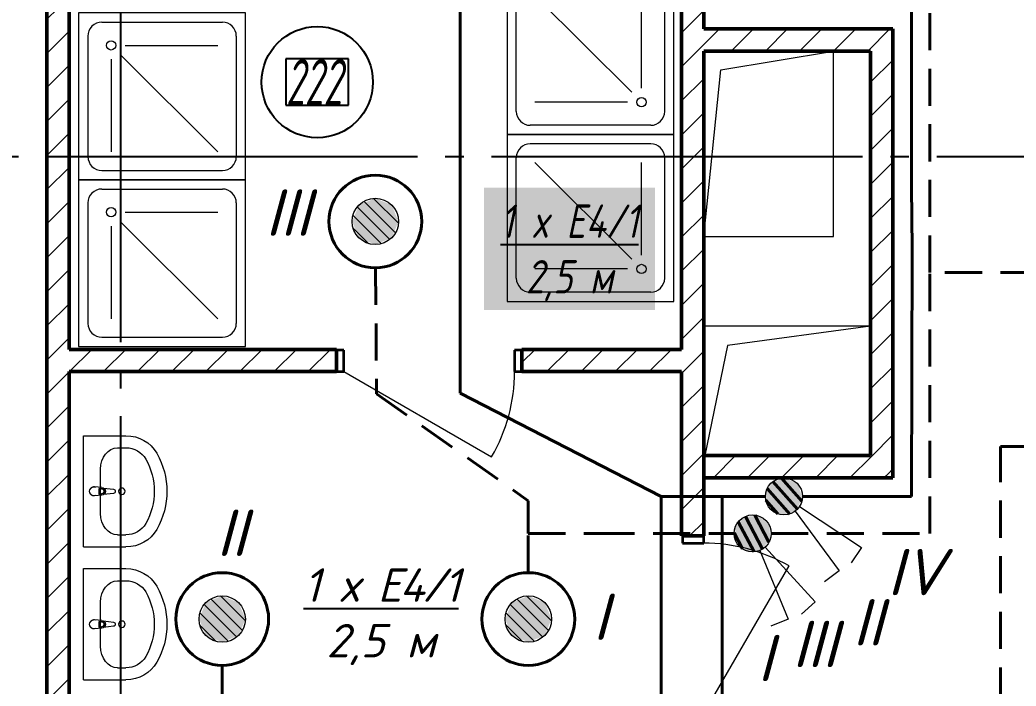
# Model space of a CAD drawing. Header units: millimetres. Extents: x 0 to 1286, y 0 to 420.
# Drawn here: x 332.8 to 386.5, y 221 to 257 of the extents above; entities that cross this region are included whole.
import ezdxf

# ---------------------------------------------------------------- set-up
doc = ezdxf.new("R2010")
doc.units = ezdxf.units.MM
doc.linetypes.add('JIS_02_2.0', pattern=[3, 2, -1])
doc.linetypes.add('ГОСТ 2.303 5', pattern=[24, 20, -1.5, 1, -1.5])
for name, color, linetype in [('Viewport2ForCustomObjects_0', 7, 'Continuous'), ('Номер помещения', 7, 'Continuous'), ('СПКБ-0000-000-АР#002$0$Двери ArchiCAD', 7, 'Continuous'), ('СПКБ-0000-000-АР#002$0$Стены', 7, 'Continuous'), ('Строительные оси', 7, 'Continuous'), ('ЭО_АВАРИЙНОЕ ОСВЕЩЕНИЕ', 7, 'Continuous'), ('ЭО_РАБОЧЕЕ ОСВЕЩЕНИЕ', 7, 'Continuous')]:
    doc.layers.add(name, color=color, linetype=linetype)
for name, color, linetype, lineweight, true_color in [('СПКБ-0000-000-АР#002$0$Двери ArchiCAD_Ном._пера__23', 7, 'Continuous', 35, 0xff6600), ('СПКБ-0000-000-АР#002$0$Двери ArchiCAD_Ном._пера__3', 7, 'Continuous', 18, 0xff6600), ('СПКБ-0000-000-АР#002$0$Двери ArchiCAD_Ном._пера__58', 7, 'Continuous', 50, 0xdf0000), ('СПКБ-0000-000-АР#002$0$Стены_Ном._пера__161', 7, 'Continuous', 13, 0xe11606), ('СПКБ-0000-000-АР#002$0$Стены_Ном._пера__58', 7, 'Continuous', 50, 0xdf0000)]:
    doc.layers.add(name, color=color, linetype=linetype, lineweight=lineweight, true_color=true_color)
for name, color, linetype, lineweight in [('СПКБ-0000-000-АР#002$0$Сантехника_Ном._пера__6', 5, 'Continuous', 9), ('СПКБ-0000-000-АР#002$0$Стены_Ном._пера__20', 1, 'Continuous', 20), ('СПКБ-0000-000-АР#002$0$Шахты ОВ_Ном._пера__1', 7, 'Continuous', 13)]:
    doc.layers.add(name, color=color, linetype=linetype, lineweight=lineweight)
doc.styles.add('1.8', font='isocpeui.ttf', dxfattribs={"height": 1.8})
doc.styles.add('2.5', font='isocpeui.ttf')
doc.styles.add('CustomTextStyle29', font='isocpeui.ttf', dxfattribs={"width": 0.592404, "height": 2.5})
pattern_1 = [(45, (0, 0), (-91.9239, 91.9239), [])]

# ---------------------------------------------------------------- blocks, each defined once
blk = doc.blocks.new('*E728')
at = {"layer": 'Номер помещения', "color": 7, "linetype": 'Continuous', "true_color": 0xffffff}
for p, q in [((12.722, 134.134), (9.347, 134.134)), ((9.347, 134.134), (9.347, 131.634)), ((12.722, 131.634), (12.722, 134.134)), ((9.347, 131.634), (12.722, 131.634)), ((9.347, 131.634), (9.347, 131.634))]:
    blk.add_line(p, q, dxfattribs=at)
at = {"layer": 'Номер помещения', "color": 6, "linetype": 'Continuous'}
blk.add_circle((11.034, 132.884), 3, dxfattribs=at)
at = {"layer": 'Строительные оси', "color": 3, "linetype": 'ГОСТ 2.303 5', "lineweight": 25}
for p, q in [((0.431, 258.857), (0.431, -45.143)), ((280.431, 128.857), (-283.569, 128.857))]:
    blk.add_line(p, q, dxfattribs=at)
at = {"layer": 'ЭО_АВАРИЙНОЕ ОСВЕЩЕНИЕ', "color": 1, "linetype": 'JIS_02_2.0', "lineweight": 40}
for p, q in [((44.064, 122.607), (44.064, 152.567)), ((14.181, 122.867), (14.229, 116.068)), ((44.064, 108.533), (44.064, 122.607)), ((44.064, 122.607), (44.064, 122.607)), ((52.871, 122.607), (44.064, 122.607)), ((14.229, 116.068), (22.413, 110.293)), ((47.871, 51.302), (47.871, 113.221)), ((47.871, 113.221), (49.946, 113.221)), ((22.413, 110.293), (22.413, 108.533)), ((22.413, 108.533), (26.137, 108.533)), ((22.413, 106.416), (22.413, 108.533)), ((26.137, 108.533), (33.506, 108.533)), ((35.506, 108.533), (44.064, 108.533))]:
    blk.add_line(p, q, dxfattribs=at)
at = {"layer": 'ЭО_АВАРИЙНОЕ ОСВЕЩЕНИЕ', "color": 1, "lineweight": 0}
for p, q in [((13.552, 126.456), (15.254, 124.755)), ((14.069, 126.613), (15.41, 125.271)), ((12.959, 125.702), (14.499, 124.162)), ((13.187, 126.147), (14.944, 124.39)), ((12.961, 125.027), (13.824, 124.164)), ((21.8, 105.006), (23.502, 103.304)), ((22.317, 105.162), (23.659, 103.821)), ((21.208, 104.251), (22.748, 102.711)), ((21.436, 104.696), (23.193, 102.939)), ((21.21, 103.576), (22.073, 102.713))]:
    blk.add_line(p, q, dxfattribs=at)
at = {"layer": 'ЭО_АВАРИЙНОЕ ОСВЕЩЕНИЕ', "color": 1, "lineweight": 40}
for p, q in [((33.732, 109.167), (34.58, 107.536)), ((34.119, 109.455), (35.038, 107.687)), ((34.619, 109.527), (35.384, 108.055)), ((33.507, 108.568), (33.96, 107.695))]:
    blk.add_line(p, q, dxfattribs=at)
at = {"layer": 'ЭО_АВАРИЙНОЕ ОСВЕЩЕНИЕ', "color": 7, "lineweight": 0}
for p, q in [((34.888, 107.609), (36.416, 103.913)), ((35.181, 107.796), (37.882, 104.845)), ((37.882, 104.845), (37.144, 104.17)), ((36.416, 103.913), (35.492, 103.531))]:
    blk.add_line(p, q, dxfattribs=at)
at = {"layer": 'ЭО_АВАРИЙНОЕ ОСВЕЩЕНИЕ', "color": 1, "lineweight": 40}
for centre in [(14.164, 125.367), (22.413, 103.916)]:
    blk.add_circle(centre, 2.5, dxfattribs=at)
at = {"layer": 'ЭО_АВАРИЙНОЕ ОСВЕЩЕНИЕ', "color": 7, "lineweight": 0}
for centre, radius in [((14.164, 125.367), 1.25), ((34.506, 108.533), 1), ((22.413, 103.916), 1.25)]:
    blk.add_circle(centre, radius, dxfattribs=at)
at = {"layer": 'ЭО_АВАРИЙНОЕ ОСВЕЩЕНИЕ', "color": 1, "lineweight": 0}
for points in [[(13.28, 126.251), (12.914, 125.367), (15.414, 125.367)], [(14.164, 126.617), (13.28, 126.251), (15.048, 126.251)], [(13.28, 126.251), (15.048, 126.251), (15.414, 125.367)], [(12.914, 125.367), (13.28, 124.483), (15.048, 124.483)], [(12.914, 125.367), (15.414, 125.367), (15.048, 124.483)], [(13.28, 124.483), (15.048, 124.483), (14.164, 124.117)], [(34.045, 109.421), (33.687, 108.995), (35.393, 108.995)], [(34.807, 109.487), (34.045, 109.421), (34.886, 109.421)], [(34.045, 109.421), (34.886, 109.421), (35.393, 108.995)], [(33.687, 108.995), (33.552, 108.835), (35.407, 108.835)], [(33.552, 108.835), (33.605, 108.232), (35.459, 108.232)], [(33.552, 108.835), (35.407, 108.835), (35.459, 108.232)], [(33.687, 108.995), (35.393, 108.995), (35.407, 108.835)], [(33.605, 108.232), (33.619, 108.072), (35.325, 108.072)], [(33.605, 108.232), (35.459, 108.232), (35.325, 108.072)], [(33.619, 108.072), (34.126, 107.646), (34.967, 107.646)], [(33.619, 108.072), (35.325, 108.072), (34.967, 107.646)], [(34.126, 107.646), (34.967, 107.646), (34.205, 107.58)], [(21.529, 104.8), (21.163, 103.916), (23.663, 103.916)], [(22.413, 105.166), (21.529, 104.8), (23.296, 104.8)], [(21.529, 104.8), (23.296, 104.8), (23.663, 103.916)], [(21.163, 103.916), (21.529, 103.032), (23.296, 103.032)], [(21.163, 103.916), (23.663, 103.916), (23.296, 103.032)], [(21.529, 103.032), (23.296, 103.032), (22.413, 102.666)]]:
    blk.add_solid(points, dxfattribs=at)
at = {"layer": 'ЭО_РАБОЧЕЕ ОСВЕЩЕНИЕ', "color": 5, "lineweight": 40}
for p, q in [((43.064, 127.24), (43.064, 153.867)), ((18.736, 139.099), (18.736, 116.095)), ((43.095, 123.907), (43.064, 127.24)), ((43.064, 110.531), (43.095, 123.907)), ((18.736, 116.095), (29.582, 110.531)), ((35.59, 111.33), (36.915, 109.84)), ((36.057, 111.522), (37.16, 110.281)), ((35.286, 110.955), (36.507, 109.582)), ((29.582, 82.475), (29.582, 110.531)), ((29.582, 110.531), (32.864, 110.531)), ((32.853, 55.544), (32.864, 110.531)), ((32.864, 110.531), (35.191, 110.531)), ((35.214, 110.32), (35.868, 109.584)), ((37.191, 110.531), (43.064, 110.531)), ((5.912, 101.416), (5.912, 84.975))]:
    blk.add_line(p, q, dxfattribs=at)
at = {"layer": 'ЭО_РАБОЧЕЕ ОСВЕЩЕНИЕ', "color": 7, "lineweight": 0}
for p, q in [((36.788, 109.728), (39.175, 106.519)), ((37.026, 109.981), (40.367, 107.781)), ((40.367, 107.781), (39.818, 106.946)), ((39.175, 106.519), (38.373, 105.922))]:
    blk.add_line(p, q, dxfattribs=at)
at = {"layer": 'ЭО_РАБОЧЕЕ ОСВЕЩЕНИЕ', "color": 5, "lineweight": 0}
for p, q in [((5.3, 105.006), (7.002, 103.304)), ((5.817, 105.162), (7.159, 103.821)), ((4.708, 104.251), (6.247, 102.711)), ((4.936, 104.696), (6.693, 102.939)), ((4.71, 103.576), (5.572, 102.713))]:
    blk.add_line(p, q, dxfattribs=at)
at = {"layer": 'ЭО_РАБОЧЕЕ ОСВЕЩЕНИЕ', "color": 7, "lineweight": 0}
for centre, radius in [((36.191, 110.531), 1), ((5.912, 103.916), 1.25)]:
    blk.add_circle(centre, radius, dxfattribs=at)
at = {"layer": 'ЭО_РАБОЧЕЕ ОСВЕЩЕНИЕ', "color": 5, "lineweight": 40}
blk.add_circle((5.912, 103.916), 2.5, dxfattribs=at)
at = {"layer": 'ЭО_РАБОЧЕЕ ОСВЕЩЕНИЕ', "color": 5, "lineweight": 0}
for points in [[(35.487, 111.195), (35.193, 110.589), (37.149, 110.589)], [(35.527, 111.278), (35.487, 111.195), (36.939, 111.195)], [(35.487, 111.195), (36.939, 111.195), (37.149, 110.589)], [(36.25, 111.529), (35.527, 111.278), (36.768, 111.278)], [(35.527, 111.278), (36.768, 111.278), (36.939, 111.195)], [(35.193, 110.589), (35.234, 110.472), (37.189, 110.472)], [(35.193, 110.589), (37.149, 110.589), (37.189, 110.472)], [(35.234, 110.472), (35.444, 109.866), (36.896, 109.866)], [(35.234, 110.472), (37.189, 110.472), (36.896, 109.866)], [(35.444, 109.866), (35.615, 109.783), (36.856, 109.783)], [(35.444, 109.866), (36.896, 109.866), (36.856, 109.783)], [(35.615, 109.783), (36.856, 109.783), (36.133, 109.532)], [(5.029, 104.8), (4.662, 103.916), (7.162, 103.916)], [(5.912, 105.166), (5.029, 104.8), (6.796, 104.8)], [(5.029, 104.8), (6.796, 104.8), (7.162, 103.916)], [(4.662, 103.916), (5.029, 103.032), (6.796, 103.032)], [(4.662, 103.916), (7.162, 103.916), (6.796, 103.032)], [(5.029, 103.032), (6.796, 103.032), (5.912, 102.666)]]:
    blk.add_solid(points, dxfattribs=at)
at = {"layer": 'Номер помещения', "color": 7, "linetype": 'Continuous', "style": 'CustomTextStyle29', "width": 0.592404}
blk.add_text('222', height=2.5, dxfattribs=at).set_placement((9.347, 131.634))
blk = doc.blocks.new('СПКБ-0000-000-АР#002$0$Стена_29', base_point=(-353.7, 16089.1))
at = {"layer": 'СПКБ-0000-000-АР#002$0$Стены_Ном._пера__20', "linetype": 'Continuous', "lineweight": 20}
h = blk.add_hatch(dxfattribs=at)
h.set_pattern_fill('КИРПИЧ_ОБЫКНОВЕННЫЙ', color=1, style=0, pattern_type=2)
h.set_pattern_definition(pattern_1)
h.paths.add_polyline_path([(-353.7, 16089.1), (-353.6, 7026.1), (-233.6, 7026.1), (-233.7, 16089.1)])
at = {"layer": 'СПКБ-0000-000-АР#002$0$Стены_Ном._пера__58', "color": 12, "linetype": 'Continuous', "lineweight": 50, "true_color": 0xdf0000, "flags": 128}
for points in [[(-353.7, 16089.1), (-353.6, 7026.1)], [(-233.7, 11846.5), (-233.7, 15916.1)], [(-233.6, 7026.1), (-233.7, 11726.5)]]:
    blk.add_lwpolyline(points, dxfattribs=at)
blk = doc.blocks.new('СПКБ-0000-000-АР#002$0$Однопольная Дверь 19')
at = {"layer": 'СПКБ-0000-000-АР#002$0$Двери ArchiCAD_Ном._пера__23', "color": 30, "linetype": 'Continuous', "lineweight": 35, "true_color": 0xff6600}
for p, q in [((-460, 0), (-500, 0)), ((-500, 0), (-500, -115)), ((-460, -115), (-460, 0)), ((500, 0), (460, 0)), ((460, 0), (460, -115)), ((500, -115), (500, 0)), ((-500, -115), (-460, -115)), ((460, -115), (500, -115))]:
    blk.add_line(p, q, dxfattribs=at)
at = {"layer": 'СПКБ-0000-000-АР#002$0$Двери ArchiCAD_Ном._пера__3', "color": 30, "linetype": 'Continuous', "lineweight": 18, "true_color": 0xff6600}
blk.add_line((460, 0), (-336.7, 460), dxfattribs=at)
blk.add_arc((460, 0), 920, 150, 180, dxfattribs=at)
at = {"layer": 'СПКБ-0000-000-АР#002$0$Двери ArchiCAD_Ном._пера__58', "color": 12, "linetype": 'Continuous', "lineweight": 50, "true_color": 0xdf0000}
for p, q in [((-500, 0), (-537, 0)), ((-500, 0), (-500, -115)), ((500, 0), (500, -115)), ((500, 0), (537, 0)), ((-500, -120), (-537, -120)), ((-500, -115), (-500, -120)), ((500, -115), (500, -120)), ((500, -120), (537, -120))]:
    blk.add_line(p, q, dxfattribs=at)
blk = doc.blocks.new('СПКБ-0000-000-АР#002$0$Стена_31', base_point=(3066.4, 7026.1))
at = {"layer": 'СПКБ-0000-000-АР#002$0$Стены_Ном._пера__20', "linetype": 'Continuous', "lineweight": 20}
h = blk.add_hatch(dxfattribs=at)
h.set_pattern_fill('КИРПИЧ_ОБЫКНОВЕННЫЙ', color=1, style=0, pattern_type=2)
h.set_pattern_definition(pattern_1)
h.paths.add_polyline_path([(3186.4, 16036.1), (3066.4, 15916.1), (3066.4, 10841.2), (3071.4, 10841.2), (3186.4, 10841.2)])
at = {"layer": 'СПКБ-0000-000-АР#002$0$Стены_Ном._пера__58', "color": 12, "linetype": 'Continuous', "lineweight": 50, "true_color": 0xdf0000}
for p, q in [((3066.4, 10841.2), (3066.4, 10878.2)), ((3186.4, 10841.2), (3186.4, 10878.2)), ((3071.4, 10841.2), (3066.4, 10841.2)), ((3186.4, 10841.2), (3071.4, 10841.2))]:
    blk.add_line(p, q, dxfattribs=at)
at = {"layer": 'СПКБ-0000-000-АР#002$0$Стены_Ном._пера__58', "color": 12, "linetype": 'Continuous', "lineweight": 50, "true_color": 0xdf0000, "flags": 128}
for points in [[(3186.4, 13575.7), (3186.4, 16036.1)], [(3066.4, 15916.1), (3066.4, 11846.5)], [(3186.4, 10841.2), (3186.4, 13455.7)], [(3066.4, 11726.5), (3066.4, 10841.2)]]:
    blk.add_lwpolyline(points, dxfattribs=at)
at = {"layer": 'СПКБ-0000-000-АР#002$0$Двери ArchiCAD', "color": 21, "linetype": 'Continuous', "lineweight": 18, "true_color": 0xff9955, "zscale": 1000, "rotation": 270}
blk.add_blockref('СПКБ-0000-000-АР#002$0$Однопольная Дверь 19', (3186.4, 10341.2), dxfattribs=at)
blk = doc.blocks.new('СПКБ-0000-000-АР#002$0$Стена_32', base_point=(-353.7, 11846.5))
at = {"layer": 'СПКБ-0000-000-АР#002$0$Стены_Ном._пера__20', "linetype": 'Continuous', "lineweight": 20}
h = blk.add_hatch(dxfattribs=at)
h.set_pattern_fill('КИРПИЧ_ОБЫКНОВЕННЫЙ', color=1, style=0, pattern_type=2)
h.set_pattern_definition(pattern_1)
h.paths.add_polyline_path([(-233.7, 11846.5), (-233.7, 11726.5), (1206.8, 11726.5), (1206.8, 11841.5), (1206.8, 11846.5)])
h = blk.add_hatch(dxfattribs=at)
h.set_pattern_fill('КИРПИЧ_ОБЫКНОВЕННЫЙ', color=1, style=0, pattern_type=2)
h.set_pattern_definition(pattern_1)
h.paths.add_polyline_path([(3066.4, 11846.5), (2206.8, 11846.5), (2206.8, 11841.5), (2206.8, 11726.5), (3066.4, 11726.5)])
at = {"layer": 'СПКБ-0000-000-АР#002$0$Стены_Ном._пера__58', "color": 12, "linetype": 'Continuous', "lineweight": 50, "true_color": 0xdf0000}
for p, q in [((1206.8, 11846.5), (1169.8, 11846.5)), ((1206.8, 11841.5), (1206.8, 11846.5)), ((1206.8, 11726.5), (1206.8, 11841.5)), ((2206.8, 11846.5), (2243.8, 11846.5)), ((2206.8, 11841.5), (2206.8, 11846.5)), ((2206.8, 11726.5), (2206.8, 11841.5)), ((1206.8, 11726.5), (1169.8, 11726.5)), ((2206.8, 11726.5), (2243.8, 11726.5))]:
    blk.add_line(p, q, dxfattribs=at)
at = {"layer": 'СПКБ-0000-000-АР#002$0$Стены_Ном._пера__58', "color": 12, "linetype": 'Continuous', "lineweight": 50, "true_color": 0xdf0000, "flags": 128}
for points in [[(1206.8, 11846.5), (-233.7, 11846.5)], [(3066.4, 11846.5), (2206.8, 11846.5)], [(-233.7, 11726.5), (1206.8, 11726.5)], [(2206.8, 11726.5), (3066.4, 11726.5)]]:
    blk.add_lwpolyline(points, dxfattribs=at)
at = {"layer": 'СПКБ-0000-000-АР#002$0$Двери ArchiCAD', "color": 21, "linetype": 'Continuous', "lineweight": 18, "true_color": 0xff9955, "zscale": 1000, "rotation": 180}
blk.add_blockref('СПКБ-0000-000-АР#002$0$Однопольная Дверь 19', (1706.8, 11726.5), dxfattribs=at)
blk = doc.blocks.new('СПКБ-0000-000-АР#002$0$Стена_181', base_point=(4206.4, 11273.1))
at = {"layer": 'СПКБ-0000-000-АР#002$0$Стены_Ном._пера__161', "linetype": 'Continuous', "lineweight": 13, "true_color": 0xe11606}
h = blk.add_hatch(dxfattribs=at)
h.set_pattern_fill('КИРПИЧ_ОБЫКНОВЕННЫЙ', color=12, style=0, pattern_type=2)
h.set_pattern_definition(pattern_1)
h.paths.add_polyline_path([(4206.4, 11153.1), (4206.4, 13575.7), (4086.4, 13455.7), (4086.4, 11273.1)])
at = {"layer": 'СПКБ-0000-000-АР#002$0$Стены_Ном._пера__58', "color": 12, "linetype": 'Continuous', "lineweight": 50, "true_color": 0xdf0000, "flags": 128}
for points in [[(4206.4, 11153.1), (4206.4, 13575.7)], [(4086.4, 13455.7), (4086.4, 11273.1)]]:
    blk.add_lwpolyline(points, dxfattribs=at)
blk = doc.blocks.new('СПКБ-0000-000-АР#002$0$Стена_182', base_point=(3066.4, 13455.7))
at = {"layer": 'СПКБ-0000-000-АР#002$0$Стены_Ном._пера__161', "linetype": 'Continuous', "lineweight": 13, "true_color": 0xe11606}
h = blk.add_hatch(dxfattribs=at)
h.set_pattern_fill('КИРПИЧ_ОБЫКНОВЕННЫЙ', color=12, style=0, pattern_type=2)
h.set_pattern_definition(pattern_1)
h.paths.add_polyline_path([(3186.4, 13455.7), (4086.4, 13455.7), (4206.4, 13575.7), (3186.4, 13575.7)])
at = {"layer": 'СПКБ-0000-000-АР#002$0$Стены_Ном._пера__58', "color": 12, "linetype": 'Continuous', "lineweight": 50, "true_color": 0xdf0000, "flags": 128}
for points in [[(4206.4, 13575.7), (3186.4, 13575.7)], [(3186.4, 13455.7), (4086.4, 13455.7)]]:
    blk.add_lwpolyline(points, dxfattribs=at)
blk = doc.blocks.new('СПКБ-0000-000-АР#002$0$Стена_183', base_point=(3186.4, 11273.1))
at = {"layer": 'СПКБ-0000-000-АР#002$0$Стены_Ном._пера__161', "linetype": 'Continuous', "lineweight": 13, "true_color": 0xe11606}
h = blk.add_hatch(dxfattribs=at)
h.set_pattern_fill('КИРПИЧ_ОБЫКНОВЕННЫЙ', color=12, style=0, pattern_type=2)
h.set_pattern_definition(pattern_1)
h.paths.add_polyline_path([(3186.4, 11153.1), (4206.4, 11153.1), (4086.4, 11273.1), (3186.4, 11273.1)])
at = {"layer": 'СПКБ-0000-000-АР#002$0$Стены_Ном._пера__58', "color": 12, "linetype": 'Continuous', "lineweight": 50, "true_color": 0xdf0000, "flags": 128}
for points in [[(4086.4, 11273.1), (3186.4, 11273.1)], [(3186.4, 11273.1), (3186.4, 11153.1)], [(3186.4, 11153.1), (4206.4, 11153.1)]]:
    blk.add_lwpolyline(points, dxfattribs=at)
blk = doc.blocks.new('СПКБ-0000-000-АР#002$0$Shower Tray 70_2')
at = {"layer": 'СПКБ-0000-000-АР#002$0$Сантехника_Ном._пера__6', "color": 5, "linetype": 'Continuous', "lineweight": 9}
for p, q in [((450, 900), (-450, 900)), ((-450, 900), (-450, 0)), ((450, 0), (450, 900)), ((-325, 850), (325, 850)), ((-400, 125), (-400, 775)), ((400, 125), (400, 775)), ((-275, 250), (-275, 750)), ((-222, 228), (300, 750)), ((-200, 175), (300, 175)), ((-450, 0), (450, 0)), ((-325, 50), (325, 50))]:
    blk.add_line(p, q, dxfattribs=at)
blk.add_circle((-275, 175), 25, dxfattribs=at)
for centre, start, end in [((-325, 775), 90, 180), ((325, 775), 0, 90), ((-325, 125), 180, 270), ((325, 125), 270, 0)]:
    blk.add_arc(centre, 75, start, end, dxfattribs=at)
blk = doc.blocks.new('СПКБ-0000-000-АР#002$0$Basin 02 70')
at = {"layer": 'СПКБ-0000-000-АР#002$0$Сантехника_Ном._пера__6', "color": 5, "linetype": 'Continuous', "lineweight": 9}
for p, q in [((-300, 0), (-300, -229.1)), ((300, 0), (-300, 0)), ((300, 0), (300, -229.1)), ((-118.8, -92.3), (-118.8, -92.3)), ((118.8, -92.3), (-118.8, -92.3)), ((-23.9, -59), (-23.8, -53.9)), ((-21, -99.3), (-23.9, -59)), ((-13.6, -97.1), (-13.6, -82.2)), ((-13.6, -82.2), (13.6, -82.2)), ((-13.6, -82.9), (13.6, -82.9)), ((13.6, -82.2), (13.6, -97.1)), ((21, -99.3), (23.9, -59)), ((23.9, -59), (23.8, -54)), ((-17.7, -108.8), (-11.1, -161.7)), ((11.1, -161.7), (17.7, -108.8)), ((-234.8, -183.3), (-234.8, -229.1)), ((234.8, -183.3), (234.8, -229.1))]:
    blk.add_line(p, q, dxfattribs=at)
blk.add_circle((0, -207.1), 17.5, dxfattribs=at)
for centre, radius, start, end in [((0, -57.3), 25, 339.2856, 200.7144), ((0, -57.3), 24, 7.8374, 171.8967), ((0, -96.7), 21.1, 185.1696, 354.8304), ((0, -97.4), 21.1, 185.1696, 354.8304), ((0, -97.1), 13.6, 180, 0), ((0, -160.3), 11.2, 187.1389, 352.8611)]:
    blk.add_arc(centre, radius, start, end, dxfattribs=at)
for centre, major_axis, ratio, start_param, end_param in [((-118.8, -183.3), (-116, 0), 0.784675, 4.712389, 6.283185), ((118.8, -183.3), (-116, 0), 0.784675, 3.141593, 4.712389), ((-118.9, -229.1), (0, -189.4), 0.956522, 4.712389, 5.78621), ((-118.9, -229.1), (0, -121.2), 0.956522, 4.712389, 5.78621), ((118.9, -229.1), (0, -121.2), 0.956522, 0.496975, 1.570796), ((118.9, -229.1), (0, -189.4), 0.956522, 0.496975, 1.570796), ((0, 0), (0, -381.8), 0.956522, 5.78621, 6.78016), ((0, 0), (0, -450), 0.956522, 5.78621, 6.78016)]:
    blk.add_ellipse(centre, major_axis=major_axis, ratio=ratio, start_param=start_param, end_param=end_param, dxfattribs=at)
blk = doc.blocks.new('*E727')
at = {"layer": 'СПКБ-0000-000-АР#002$0$Шахты ОВ_Ном._пера__1', "color": 7, "linetype": 'Continuous', "lineweight": 13}
for p, q in [((309.11, 182.197), (315.183, 183.215)), ((308.183, 173.215), (309.11, 182.197)), ((317.183, 168.368), (309.465, 167.327)), ((309.465, 167.327), (308.253, 161.388))]:
    blk.add_line(p, q, dxfattribs=at)
at = {"layer": 'СПКБ-0000-000-АР#002$0$Шахты ОВ_Ном._пера__1', "color": 7, "linetype": 'Continuous', "lineweight": 13, "flags": 128}
for points in [[(308.183, 183.215), (308.183, 173.215), (315.183, 173.215), (315.183, 183.215)], [(308.183, 168.368), (308.183, 161.388), (317.183, 161.388), (317.183, 168.368)]]:
    blk.add_lwpolyline(points, close=True, dxfattribs=at)
at = {"layer": 'СПКБ-0000-000-АР#002$0$Сантехника_Ном._пера__6', "color": 5, "linetype": 'Continuous', "lineweight": 9, "yscale": 0.01, "zscale": 10}
for name, p, xscale, rotation in [('СПКБ-0000-000-АР#002$0$Shower Tray 70_2', (306.582, 183.212), 0.01, 90), ('СПКБ-0000-000-АР#002$0$Shower Tray 70_2', (274.49, 180.775), 0.01, 270), ('СПКБ-0000-000-АР#002$0$Shower Tray 70_2', (306.582, 174.212), 0.01, 90), ('СПКБ-0000-000-АР#002$0$Shower Tray 70_2', (274.49, 171.775), 0.01, 270), ('СПКБ-0000-000-АР#002$0$Basin 02 70', (274.75, 159.464), -0.01, 90), ('СПКБ-0000-000-АР#002$0$Basin 02 70', (274.75, 152.291), -0.01, 90)]:
    blk.add_blockref(name, p, dxfattribs=dict(at, xscale=xscale, rotation=rotation))
at = {"layer": 'СПКБ-0000-000-АР#002$0$Стены', "color": 12, "lineweight": 50, "true_color": 0xdf0000, "xscale": 0.01, "yscale": 0.01, "zscale": 0.01}
for name, p in [('СПКБ-0000-000-АР#002$0$Стена_29', (272.782, 209.548)), ('СПКБ-0000-000-АР#002$0$Стена_31', (306.983, 118.918)), ('СПКБ-0000-000-АР#002$0$Стена_182', (306.983, 183.215)), ('СПКБ-0000-000-АР#002$0$Стена_181', (318.383, 161.388)), ('СПКБ-0000-000-АР#002$0$Стена_32', (272.782, 167.122)), ('СПКБ-0000-000-АР#002$0$Стена_183', (308.183, 161.388))]:
    blk.add_blockref(name, p, dxfattribs=at)

msp = doc.modelspace()

# ---------------------------------------------------------------- block references
msp.add_blockref('*E727', (61.438, 72.071))
at = {"layer": 'Viewport2ForCustomObjects_0'}
msp.add_blockref('*E728', (337.756, 120.729), dxfattribs=at)

# ---------------------------------------------------------------- texts
at = {"layer": 'ЭО_АВАРИЙНОЕ ОСВЕЩЕНИЕ', "attachment_point": 5}
for s, insert, char_height, style in [('III', (347.205, 246.578), 2.5, '2.5'), ('{\\T0.9;\\L1 x Е4/1\\P}2,5 м', (352.235, 224.768), 1.8, '1.8'), ('I', (364.056, 224.771), 2.5, '2.5'), ('III', (375.608, 223.302), 2.5, '2.5'), ('I', (372.928, 222.544), 2.5, '2.5')]:
    msp.add_mtext(s, dxfattribs=dict(at, insert=insert, char_height=char_height, style=style))
at = {"layer": 'ЭО_АВАРИЙНОЕ ОСВЕЩЕНИЕ', "insert": (362.387, 244.401), "char_height": 1.8, "attachment_point": 5, "style": '1.8', "bg_fill": 1, "box_fill_scale": 1.5, "bg_fill_color": 7, "bg_fill_true_color": 16777215, "bg_fill_transparency": 0}
msp.add_mtext('{\\W0.8;\\L1 x Е4/1\\P\\l2,5 м}', dxfattribs=at)
at = {"layer": 'ЭО_РАБОЧЕЕ ОСВЕЩЕНИЕ', "char_height": 2.5, "attachment_point": 5, "style": '2.5'}
for s, insert in [('II', (344.167, 229.299)), ('IV', (381.055, 227.18)), ('II', (378.462, 224.471))]:
    msp.add_mtext(s, dxfattribs=dict(at, insert=insert))

doc.saveas('drawing.dxf')
